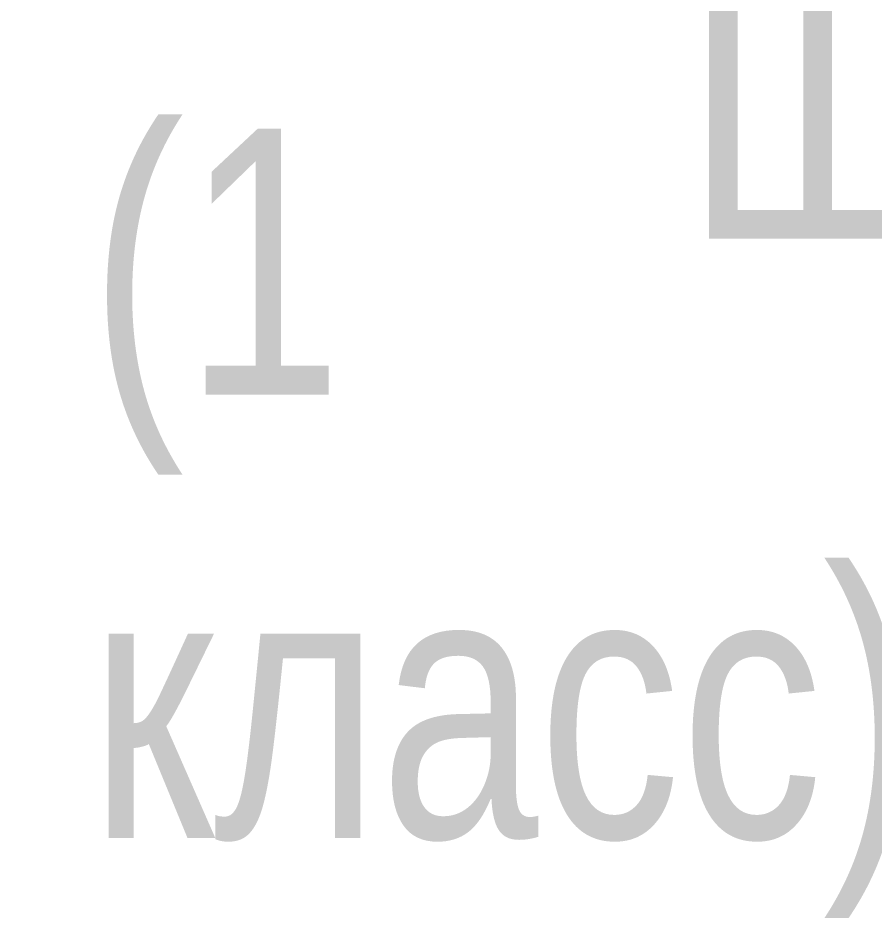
# Model space of a CAD drawing. Header units: millimetres. Extents: x -13407 to 8063098, y -54153 to 109271.
# Drawn here: x 3387 to 16509, y -21996 to -8214 of the extents above; entities that cross this region are included whole.
import ezdxf
from ezdxf.enums import TextEntityAlignment as Align

# ---------------------------------------------------------------- set-up
doc = ezdxf.new("R2018")
doc.units = ezdxf.units.MM
doc.layers.get('Defpoints').update_dxf_attribs({"color": 6})
for name, color, linetype, lineweight in [('АР_Маркер экспликации', 239, 'Continuous', 13), ('АР_Номер помещения', 1, 'Continuous', 25), ('АР_Помещения_площадь', 19, 'Continuous', 9)]:
    doc.layers.add(name, color=color, linetype=linetype, lineweight=lineweight)
doc.layers.add('АР_Названия помещений', color=124, linetype='Continuous', lineweight=5, plot=False)
doc.styles.add('ISOCPEUR', font='isocpeur.ttf', dxfattribs={"width": 0.7})
doc.styles.get("Standard").update_dxf_attribs({"font": 'arial.ttf'})

# ---------------------------------------------------------------- blocks, each defined once
blk = doc.blocks.new('*U644')
at = {"layer": 'Defpoints', "color": 7}
blk.add_line((-13123, 633), (-13545, 633), dxfattribs=at)
at = {"layer": 'АР_Номер помещения', "color": 7}
blk.add_circle((-15720, 4793), 400, dxfattribs=at)
at = {"layer": 'Defpoints', "color": 7, "style": 'ISOCPEUR', "width": 0.7}
blk.add_attdef('ПЛОЩАДЬ_ПОМЕЩЕНИЯ', text='', height=200, dxfattribs=at).set_placement((-13118, 880), align=Align.MIDDLE_RIGHT)
at = {"layer": 'Defpoints', "color": 7, "style": 'ISOCPEUR', "width": 0.7, "flags": 1}
blk.add_attdef('КАТЕГОРИЯ', (-499, -2092), '', height=250, dxfattribs=at)
at = {"layer": 'АР_Номер помещения', "color": 7, "style": 'ISOCPEUR', "width": 0.7}
blk.add_attdef('НОМЕР_ПОМЕЩЕНИЯ', text='', height=300, dxfattribs=at).set_placement((-15720, 4793), align=Align.MIDDLE_CENTER)
at = {"layer": 'АР_Помещения_площадь', "color": 7, "lineweight": 30, "width": 0.7, "flags": 104}
blk.add_attdef('ИМЯ_ПОМЕЩЕНИЯ', text='', height=100, dxfattribs=at).set_placement((158, 1217), align=Align.MIDDLE_CENTER)
blk = doc.blocks.new('*U595')
at = {"layer": 'Defpoints', "color": 7, "style": 'ISOCPEUR', "width": 0.7, "flags": 1}
blk.add_attdef('КАТЕГОРИЯ', (-499, -2092), '', height=250, dxfattribs=at)
at = {"layer": 'Defpoints', "color": 7, "style": 'ISOCPEUR', "width": 0.7}
blk.add_attdef('ПЛОЩАДЬ_ПОМЕЩЕНИЯ', text='', height=200, dxfattribs=at).set_placement((405, -2543), align=Align.MIDDLE_RIGHT)
at = {"layer": 'АР_Номер помещения', "color": 7, "style": 'ISOCPEUR', "width": 0.7}
blk.add_attdef('НОМЕР_ПОМЕЩЕНИЯ', text='', height=300, dxfattribs=at).set_placement((172, -1559), align=Align.MIDDLE_CENTER)
at = {"layer": 'АР_Помещения_площадь', "color": 7, "lineweight": 30, "width": 0.7, "flags": 104}
blk.add_attdef('ИМЯ_ПОМЕЩЕНИЯ', text='', height=100, dxfattribs=at).set_placement((158, 1217), align=Align.MIDDLE_CENTER)

msp = doc.modelspace()

# ---------------------------------------------------------------- block references
at = {"layer": 'АР_Маркер экспликации', "color": 7}
ref = msp.add_blockref('*U595', (12989.3, 43437.6), dxfattribs=at)
lines = msp.add_mtext('\\W0.8000;Коридор и рекреация (основная и старшая школа)', dxfattribs={"layer": 'АР_Названия помещений', "insert": (13617, 40031.1), "char_height": 4692.013, "width": 926.94, "attachment_point": 1})
ref.add_attrib('ИМЯ_ПОМЕЩЕНИЯ', '', (13617, 40031.1), dxfattribs={"flags": 104}).embed_mtext(lines)
ref = msp.add_blockref('*U644', (19506.8, -3268.3), dxfattribs=at)
ref.add_attrib('НОМЕР_ПОМЕЩЕНИЯ', '127', dxfattribs={"layer": 'АР_Номер помещения', "color": 7, "height": 300, "style": 'ISOCPEUR', "width": 0.7}).set_placement((3787, 1525.1), align=Align.MIDDLE_CENTER)
lines = msp.add_mtext('\\W0.8000;Учебные кабинеты \\P(1 класс)', dxfattribs={"layer": 'АР_Названия помещений', "insert": (4480.1, 3672.1), "char_height": 4073.089, "width": 926.94, "attachment_point": 1})
ref.add_attrib('ИМЯ_ПОМЕЩЕНИЯ', '', (4480.1, 3672.1), dxfattribs={"flags": 104}).embed_mtext(lines)
ref.add_attrib('ПЛОЩАДЬ_ПОМЕЩЕНИЯ', '#####', dxfattribs={"layer": 'Defpoints', "color": 7, "height": 200, "style": 'ISOCPEUR', "width": 0.7}).set_placement((6388.7, -2388.7), align=Align.MIDDLE_RIGHT)

doc.saveas('drawing.dxf')
